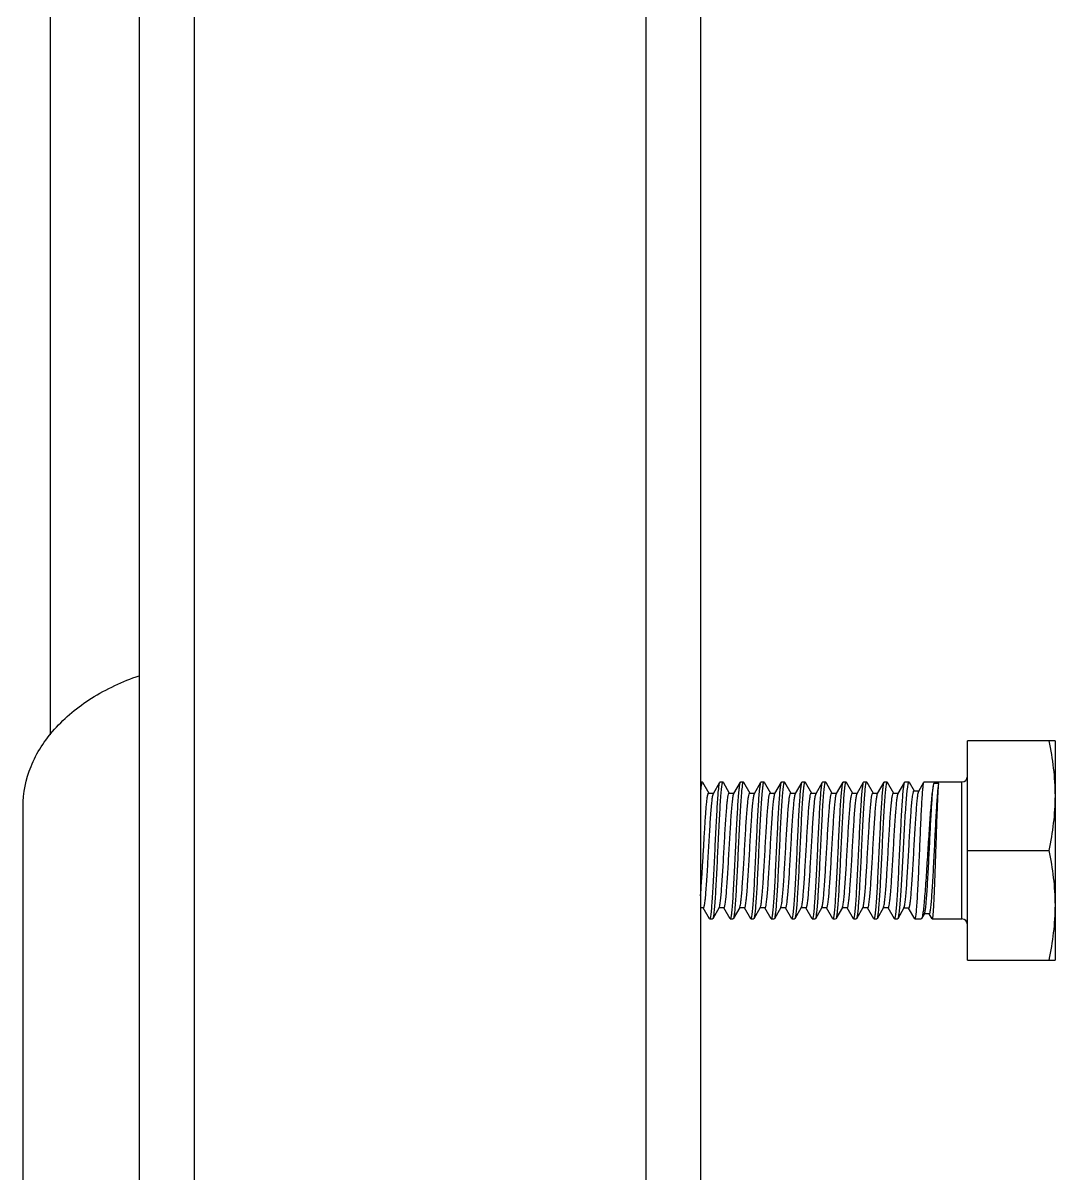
# Model space of a CAD drawing. Header units: inches. Extents: x -1293886 to -986005, y -15154 to 203628.
# Drawn here: x -1241587.2 to -1241330.3, y 86634.6 to 86921 of the extents above; entities that cross this region are included whole.
import ezdxf

# ---------------------------------------------------------------- set-up
doc = ezdxf.new("R2010")
doc.units = ezdxf.units.IN
doc.header["$LTSCALE"] = 100
doc.header["$MEASUREMENT"] = 0
doc.layers.add('W_DIM', color=4, linetype='Continuous')

# ---------------------------------------------------------------- blocks, each defined once
blk = doc.blocks.new('1111')
at = {"layer": 'W_DIM', "color": 7}
for p, q in [((-2281066.07, 1711244.55), (-2281066.07, 1712187.7)), ((-2281043.92, 1712124), (-2281043.92, 1710992.58)), ((-2281030.28, 1712124), (-2281030.28, 1710992.58)), ((-2280917.82, 1712124), (-2280917.82, 1710992.58)), ((-2280904.19, 1712124), (-2280904.19, 1710992.58)), ((-2280815.92, 1711243.06), (-2280837.73, 1711243.06)), ((-2280837.73, 1711188.53), (-2280837.73, 1711243.06)), ((-2280815.92, 1711243.06), (-2280815.92, 1711188.53)), ((-2280904.19, 1711232.83), (-2280903.76, 1711232.83)), ((-2280903.7, 1711232.77), (-2280903.76, 1711232.83)), ((-2280903.7, 1711232.77), (-2280902.13, 1711230.07)), ((-2280902.17, 1711230.07), (-2280900.93, 1711230.07)), ((-2280900.97, 1711230), (-2280899.36, 1711232.77)), ((-2280899.36, 1711232.77), (-2280899.29, 1711232.83)), ((-2280899.29, 1711232.83), (-2280898.65, 1711232.83)), ((-2280898.58, 1711232.77), (-2280898.65, 1711232.83)), ((-2280898.58, 1711232.77), (-2280897.02, 1711230.07)), ((-2280897.06, 1711230.07), (-2280895.82, 1711230.07)), ((-2280895.86, 1711230), (-2280894.25, 1711232.77)), ((-2280894.25, 1711232.77), (-2280894.18, 1711232.83)), ((-2280894.18, 1711232.83), (-2280893.54, 1711232.83)), ((-2280893.47, 1711232.77), (-2280893.54, 1711232.83)), ((-2280893.47, 1711232.77), (-2280891.91, 1711230.07)), ((-2280891.95, 1711230.07), (-2280890.71, 1711230.07)), ((-2280890.75, 1711230), (-2280889.13, 1711232.77)), ((-2280889.13, 1711232.77), (-2280889.07, 1711232.83)), ((-2280889.07, 1711232.83), (-2280888.43, 1711232.83)), ((-2280888.36, 1711232.77), (-2280888.43, 1711232.83)), ((-2280888.36, 1711232.77), (-2280886.79, 1711230.07)), ((-2280886.83, 1711230.07), (-2280885.6, 1711230.07)), ((-2280885.64, 1711230), (-2280884.02, 1711232.77)), ((-2280884.02, 1711232.77), (-2280883.96, 1711232.83)), ((-2280883.96, 1711232.83), (-2280883.32, 1711232.83)), ((-2280883.25, 1711232.77), (-2280883.32, 1711232.83)), ((-2280883.25, 1711232.77), (-2280881.68, 1711230.07)), ((-2280881.72, 1711230.07), (-2280880.48, 1711230.07)), ((-2280880.52, 1711230), (-2280878.91, 1711232.77)), ((-2280878.91, 1711232.77), (-2280878.84, 1711232.83)), ((-2280878.84, 1711232.83), (-2280878.2, 1711232.83)), ((-2280878.14, 1711232.77), (-2280876.57, 1711230.07)), ((-2280876.61, 1711230.07), (-2280875.37, 1711230.07)), ((-2280875.41, 1711230), (-2280873.8, 1711232.77)), ((-2280873.8, 1711232.77), (-2280873.73, 1711232.83)), ((-2280873.73, 1711232.83), (-2280873.09, 1711232.83)), ((-2280873.02, 1711232.77), (-2280873.09, 1711232.83)), ((-2280873.02, 1711232.77), (-2280871.46, 1711230.07)), ((-2280871.5, 1711230.07), (-2280870.26, 1711230.07)), ((-2280870.3, 1711230), (-2280868.69, 1711232.77)), ((-2280868.69, 1711232.77), (-2280868.62, 1711232.83)), ((-2280868.62, 1711232.83), (-2280867.98, 1711232.83)), ((-2280867.91, 1711232.77), (-2280867.98, 1711232.83)), ((-2280867.91, 1711232.77), (-2280866.35, 1711230.07)), ((-2280866.39, 1711230.07), (-2280865.15, 1711230.07)), ((-2280865.19, 1711230), (-2280863.58, 1711232.77)), ((-2280863.58, 1711232.77), (-2280863.51, 1711232.83)), ((-2280863.51, 1711232.83), (-2280862.87, 1711232.83)), ((-2280862.8, 1711232.77), (-2280862.87, 1711232.83)), ((-2280862.8, 1711232.77), (-2280861.23, 1711230.07)), ((-2280861.27, 1711230.07), (-2280860.04, 1711230.07)), ((-2280860.08, 1711230), (-2280858.46, 1711232.77)), ((-2280858.46, 1711232.77), (-2280858.4, 1711232.83)), ((-2280858.4, 1711232.83), (-2280857.76, 1711232.83)), ((-2280857.69, 1711232.77), (-2280856.12, 1711230.07)), ((-2280856.16, 1711230.07), (-2280854.92, 1711230.07)), ((-2280854.96, 1711230), (-2280853.35, 1711232.77)), ((-2280853.35, 1711232.77), (-2280853.28, 1711232.83)), ((-2280853.28, 1711232.83), (-2280852.32, 1711232.83)), ((-2280852.23, 1711232.76), (-2280852.32, 1711232.83)), ((-2280852.23, 1711232.76), (-2280851, 1711230.64)), ((-2280851.04, 1711230.64), (-2280849.8, 1711230.64)), ((-2280849.84, 1711230.58), (-2280848.55, 1711232.79)), ((-2280848.55, 1711232.79), (-2280848.5, 1711232.83)), ((-2280848.5, 1711232.83), (-2280839.1, 1711232.83)), ((-2280844.84, 1711232.44), (-2280846.11, 1711232.44)), ((-2280839.1, 1711198.75), (-2280839.1, 1711232.83)), ((-2281072.88, 1710856.26), (-2281072.88, 1711226.71)), ((-2280837.73, 1711215.79), (-2280817.46, 1711215.79)), ((-2280903.45, 1711201.51), (-2280904.19, 1711201.51)), ((-2280901.91, 1711198.81), (-2280903.49, 1711201.51)), ((-2280899.53, 1711201.58), (-2280901.14, 1711198.81)), ((-2280898.34, 1711201.51), (-2280899.57, 1711201.51)), ((-2280899.53, 1711201.58), (-2280899.49, 1711201.67)), ((-2280896.8, 1711198.81), (-2280898.38, 1711201.51)), ((-2280894.42, 1711201.58), (-2280896.03, 1711198.81)), ((-2280893.22, 1711201.51), (-2280894.46, 1711201.51)), ((-2280894.42, 1711201.58), (-2280894.38, 1711201.67)), ((-2280891.69, 1711198.81), (-2280893.26, 1711201.51)), ((-2280889.31, 1711201.58), (-2280890.92, 1711198.81)), ((-2280888.11, 1711201.51), (-2280889.35, 1711201.51)), ((-2280889.31, 1711201.58), (-2280889.27, 1711201.67)), ((-2280886.58, 1711198.81), (-2280888.15, 1711201.51)), ((-2280884.2, 1711201.58), (-2280885.8, 1711198.81)), ((-2280883, 1711201.51), (-2280884.24, 1711201.51)), ((-2280884.2, 1711201.58), (-2280884.16, 1711201.66)), ((-2280881.47, 1711198.81), (-2280883.04, 1711201.51)), ((-2280879.09, 1711201.58), (-2280880.69, 1711198.81)), ((-2280877.89, 1711201.51), (-2280879.13, 1711201.51)), ((-2280879.09, 1711201.58), (-2280879.05, 1711201.66)), ((-2280876.35, 1711198.81), (-2280877.93, 1711201.51)), ((-2280873.97, 1711201.58), (-2280875.58, 1711198.81)), ((-2280872.78, 1711201.51), (-2280874.01, 1711201.51)), ((-2280871.24, 1711198.81), (-2280872.82, 1711201.51)), ((-2280868.86, 1711201.58), (-2280870.47, 1711198.81)), ((-2280867.66, 1711201.51), (-2280868.9, 1711201.51)), ((-2280868.86, 1711201.58), (-2280868.83, 1711201.65)), ((-2280866.13, 1711198.81), (-2280867.7, 1711201.51)), ((-2280863.75, 1711201.58), (-2280865.36, 1711198.81)), ((-2280862.55, 1711201.51), (-2280863.79, 1711201.51)), ((-2280863.75, 1711201.58), (-2280863.72, 1711201.65)), ((-2280861.02, 1711198.81), (-2280862.59, 1711201.51)), ((-2280858.64, 1711201.58), (-2280860.24, 1711198.81)), ((-2280857.44, 1711201.51), (-2280858.68, 1711201.51)), ((-2280858.64, 1711201.58), (-2280858.61, 1711201.65)), ((-2280855.91, 1711198.81), (-2280857.48, 1711201.51)), ((-2280853.52, 1711201.49), (-2280855.07, 1711198.82)), ((-2280852.32, 1711201.42), (-2280853.56, 1711201.42)), ((-2280850.84, 1711198.8), (-2280852.36, 1711201.42)), ((-2280901.91, 1711198.81), (-2280901.85, 1711198.75)), ((-2280901.85, 1711198.75), (-2280901.21, 1711198.75)), ((-2280901.14, 1711198.81), (-2280901.21, 1711198.75)), ((-2280896.8, 1711198.81), (-2280896.74, 1711198.75)), ((-2280896.74, 1711198.75), (-2280896.1, 1711198.75)), ((-2280896.03, 1711198.81), (-2280896.1, 1711198.75)), ((-2280891.69, 1711198.81), (-2280891.62, 1711198.75)), ((-2280891.62, 1711198.75), (-2280890.98, 1711198.75)), ((-2280890.92, 1711198.81), (-2280890.98, 1711198.75)), ((-2280886.58, 1711198.81), (-2280886.51, 1711198.75)), ((-2280886.51, 1711198.75), (-2280885.87, 1711198.75)), ((-2280885.8, 1711198.81), (-2280885.87, 1711198.75)), ((-2280881.47, 1711198.81), (-2280881.4, 1711198.75)), ((-2280881.4, 1711198.75), (-2280880.76, 1711198.75)), ((-2280880.69, 1711198.81), (-2280880.76, 1711198.75)), ((-2280876.35, 1711198.81), (-2280876.29, 1711198.75)), ((-2280876.29, 1711198.75), (-2280875.65, 1711198.75)), ((-2280875.58, 1711198.81), (-2280875.65, 1711198.75)), ((-2280871.24, 1711198.81), (-2280871.18, 1711198.75)), ((-2280871.18, 1711198.75), (-2280870.54, 1711198.75)), ((-2280866.06, 1711198.75), (-2280865.42, 1711198.75)), ((-2280865.36, 1711198.81), (-2280865.42, 1711198.75)), ((-2280861.02, 1711198.81), (-2280860.95, 1711198.75)), ((-2280860.95, 1711198.75), (-2280860.31, 1711198.75)), ((-2280860.24, 1711198.81), (-2280860.31, 1711198.75)), ((-2280855.91, 1711198.81), (-2280855.84, 1711198.75)), ((-2280855.84, 1711198.75), (-2280855.14, 1711198.75)), ((-2280855.07, 1711198.82), (-2280855.14, 1711198.75)), ((-2280850.84, 1711198.8), (-2280850.78, 1711198.75)), ((-2280850.78, 1711198.75), (-2280849.24, 1711198.75)), ((-2280849.13, 1711198.84), (-2280849.24, 1711198.75)), ((-2280848.4, 1711200.1), (-2280849.13, 1711198.84)), ((-2280847.2, 1711200.04), (-2280848.44, 1711200.04)), ((-2280846.5, 1711198.78), (-2280847.22, 1711200.03)), ((-2280846.5, 1711198.78), (-2280846.47, 1711198.75)), ((-2280846.47, 1711198.75), (-2280839.1, 1711198.75)), ((-2280837.73, 1711188.53), (-2280815.92, 1711188.53))]:
    blk.add_line(p, q, dxfattribs=at)
for centre, start, end in [((-2280839.1, 1711234.2), 270, 0), ((-2280839.1, 1711197.39), 0, 90)]:
    blk.add_arc(centre, 1.36, start, end, dxfattribs=at)
for points, knots in [([(-2281072.88, 1711226.71), (-2281072.88, 1711230.11), (-2281071.41, 1711237.21), (-2281065.23, 1711246.62), (-2281055.79, 1711254.31), (-2281048.1, 1711257.86), (-2281043.95, 1711259.27)], [0, 0, 0, 0, 0.220446, 0.45627, 0.716078, 1, 1, 1, 1]), ([(-2280903.76, 1711232.83), (-2280903.82, 1711232.83), (-2280903.91, 1711232.57), (-2280904, 1711232.18), (-2280904.1, 1711231.44), (-2280904.16, 1711230.88), (-2280904.19, 1711230.55)], [0, 0, 0, 0, 0.077049, 0.268055, 0.577055, 1, 1, 1, 1]), ([(-2280904.19, 1711204.5), (-2280904.09, 1711205.57), (-2280903.91, 1711207.97), (-2280903.67, 1711211.82), (-2280903.43, 1711216.06), (-2280903.19, 1711220.26), (-2280902.98, 1711223.57), (-2280902.81, 1711225.9), (-2280902.69, 1711227.32), (-2280902.57, 1711228.44), (-2280902.45, 1711229.31), (-2280902.34, 1711229.76), (-2280902.24, 1711230.07), (-2280902.17, 1711230.07)], [0, 0, 0, 0, 0.125273, 0.280526, 0.451, 0.620464, 0.772784, 0.837888, 0.893492, 0.938284, 0.971239, 0.991709, 1, 1, 1, 1]), ([(-2280900.57, 1711215.79), (-2280900.47, 1711217.86), (-2280900.33, 1711220.87), (-2280900.12, 1711224.71), (-2280899.98, 1711227.21), (-2280899.83, 1711229.3), (-2280899.7, 1711230.94), (-2280899.54, 1711232.03), (-2280899.45, 1711232.61), (-2280899.36, 1711232.77)], [0, 0, 0, 0, 0.364023, 0.530311, 0.678342, 0.803036, 0.90014, 0.966414, 1, 1, 1, 1]), ([(-2280898.65, 1711232.83), (-2280898.69, 1711232.83), (-2280898.76, 1711232.69), (-2280898.82, 1711232.46), (-2280898.9, 1711232.04), (-2280899.02, 1711231.2), (-2280899.15, 1711229.78), (-2280899.31, 1711227.69), (-2280899.46, 1711225.14), (-2280899.62, 1711222.23), (-2280899.77, 1711219.07), (-2280899.88, 1711216.9), (-2280899.93, 1711215.79)], [0, 0, 0, 0, 0.006679, 0.021742, 0.04591, 0.079126, 0.171519, 0.295578, 0.446611, 0.618856, 0.8057, 1, 1, 1, 1]), ([(-2280899.49, 1711201.67), (-2280899.41, 1711201.88), (-2280899.31, 1711202.47), (-2280899.16, 1711203.57), (-2280899.02, 1711205.1), (-2280898.81, 1711207.82), (-2280898.56, 1711211.78), (-2280898.33, 1711215.98), (-2280898.13, 1711219.45), (-2280897.98, 1711221.92), (-2280897.83, 1711224.18), (-2280897.68, 1711226.14), (-2280897.53, 1711227.75), (-2280897.4, 1711228.93), (-2280897.26, 1711229.66), (-2280897.16, 1711229.98), (-2280897.09, 1711230.07), (-2280897.06, 1711230.07)], [0, 0, 0, 0, 0.023139, 0.062463, 0.116774, 0.184236, 0.348936, 0.533941, 0.62611, 0.713772, 0.793885, 0.863675, 0.920735, 0.963127, 0.989505, 0.996557, 1, 1, 1, 1]), ([(-2280895.46, 1711215.79), (-2280895.36, 1711217.86), (-2280895.22, 1711220.87), (-2280895.01, 1711224.71), (-2280894.87, 1711227.21), (-2280894.72, 1711229.3), (-2280894.58, 1711230.94), (-2280894.43, 1711232.03), (-2280894.34, 1711232.61), (-2280894.25, 1711232.77)], [0, 0, 0, 0, 0.364021, 0.530313, 0.678345, 0.803036, 0.900138, 0.966413, 1, 1, 1, 1]), ([(-2280893.54, 1711232.83), (-2280893.58, 1711232.83), (-2280893.65, 1711232.69), (-2280893.71, 1711232.46), (-2280893.79, 1711232.05), (-2280893.9, 1711231.2), (-2280894.04, 1711229.78), (-2280894.19, 1711227.69), (-2280894.35, 1711225.14), (-2280894.5, 1711222.23), (-2280894.66, 1711219.07), (-2280894.76, 1711216.9), (-2280894.82, 1711215.79)], [0, 0, 0, 0, 0.006669, 0.021718, 0.045876, 0.079084, 0.171468, 0.295521, 0.446556, 0.618814, 0.805682, 1, 1, 1, 1]), ([(-2280894.38, 1711201.67), (-2280894.3, 1711201.87), (-2280894.2, 1711202.46), (-2280894.05, 1711203.56), (-2280893.91, 1711205.09), (-2280893.7, 1711207.8), (-2280893.45, 1711211.77), (-2280893.21, 1711215.97), (-2280893.01, 1711219.44), (-2280892.87, 1711221.91), (-2280892.72, 1711224.17), (-2280892.57, 1711226.14), (-2280892.42, 1711227.75), (-2280892.29, 1711228.93), (-2280892.15, 1711229.66), (-2280892.05, 1711229.98), (-2280891.98, 1711230.07), (-2280891.95, 1711230.07)], [0, 0, 0, 0, 0.023, 0.06221, 0.116433, 0.183837, 0.348506, 0.533571, 0.625793, 0.713517, 0.793694, 0.863545, 0.920659, 0.963092, 0.989496, 0.996554, 1, 1, 1, 1]), ([(-2280890.35, 1711215.79), (-2280890.25, 1711217.86), (-2280890.1, 1711220.87), (-2280889.9, 1711224.71), (-2280889.75, 1711227.21), (-2280889.6, 1711229.3), (-2280889.47, 1711230.94), (-2280889.31, 1711232.03), (-2280889.23, 1711232.61), (-2280889.13, 1711232.77)], [0, 0, 0, 0, 0.364026, 0.530319, 0.678348, 0.803035, 0.900137, 0.966414, 1, 1, 1, 1]), ([(-2280888.43, 1711232.83), (-2280888.47, 1711232.83), (-2280888.54, 1711232.69), (-2280888.6, 1711232.46), (-2280888.68, 1711232.04), (-2280888.79, 1711231.2), (-2280888.93, 1711229.78), (-2280889.08, 1711227.69), (-2280889.24, 1711225.14), (-2280889.39, 1711222.23), (-2280889.55, 1711219.07), (-2280889.65, 1711216.9), (-2280889.71, 1711215.79)], [0, 0, 0, 0, 0.00669, 0.021765, 0.045943, 0.079167, 0.171572, 0.295635, 0.446661, 0.618889, 0.805716, 1, 1, 1, 1]), ([(-2280889.27, 1711201.67), (-2280889.19, 1711201.87), (-2280889.09, 1711202.46), (-2280888.94, 1711203.55), (-2280888.8, 1711205.07), (-2280888.59, 1711207.79), (-2280888.34, 1711211.75), (-2280888.1, 1711215.96), (-2280887.9, 1711219.43), (-2280887.75, 1711221.9), (-2280887.61, 1711224.16), (-2280887.46, 1711226.13), (-2280887.31, 1711227.74), (-2280887.17, 1711228.93), (-2280887.04, 1711229.66), (-2280886.94, 1711229.98), (-2280886.87, 1711230.07), (-2280886.83, 1711230.07)], [0, 0, 0, 0, 0.022862, 0.061956, 0.116091, 0.183437, 0.348074, 0.5332, 0.625476, 0.713261, 0.793503, 0.863416, 0.920583, 0.963057, 0.989487, 0.996552, 1, 1, 1, 1]), ([(-2280885.23, 1711215.79), (-2280885.14, 1711217.86), (-2280884.99, 1711220.87), (-2280884.79, 1711224.71), (-2280884.64, 1711227.21), (-2280884.49, 1711229.3), (-2280884.36, 1711230.94), (-2280884.2, 1711232.03), (-2280884.12, 1711232.61), (-2280884.02, 1711232.77)], [0, 0, 0, 0, 0.364024, 0.530311, 0.678342, 0.803035, 0.900139, 0.966414, 1, 1, 1, 1]), ([(-2280883.32, 1711232.83), (-2280883.35, 1711232.83), (-2280883.43, 1711232.69), (-2280883.49, 1711232.46), (-2280883.57, 1711232.05), (-2280883.68, 1711231.2), (-2280883.82, 1711229.78), (-2280883.97, 1711227.69), (-2280884.12, 1711225.14), (-2280884.28, 1711222.23), (-2280884.44, 1711219.07), (-2280884.54, 1711216.9), (-2280884.59, 1711215.79)], [0, 0, 0, 0, 0.006677, 0.021735, 0.045901, 0.079116, 0.171512, 0.295573, 0.4466, 0.618843, 0.805694, 1, 1, 1, 1]), ([(-2280884.16, 1711201.66), (-2280884.08, 1711201.86), (-2280883.98, 1711202.45), (-2280883.83, 1711203.54), (-2280883.69, 1711205.06), (-2280883.48, 1711207.77), (-2280883.23, 1711211.74), (-2280882.99, 1711215.94), (-2280882.79, 1711219.42), (-2280882.64, 1711221.89), (-2280882.49, 1711224.16), (-2280882.35, 1711226.13), (-2280882.2, 1711227.74), (-2280882.06, 1711228.92), (-2280881.93, 1711229.66), (-2280881.83, 1711229.98), (-2280881.75, 1711230.07), (-2280881.72, 1711230.07)], [0, 0, 0, 0, 0.022723, 0.061701, 0.115749, 0.183037, 0.347642, 0.532829, 0.625158, 0.713005, 0.793312, 0.863286, 0.920506, 0.963022, 0.989478, 0.99655, 1, 1, 1, 1]), ([(-2280880.12, 1711215.79), (-2280880.02, 1711217.86), (-2280879.88, 1711220.87), (-2280879.68, 1711224.71), (-2280879.53, 1711227.21), (-2280879.38, 1711229.3), (-2280879.25, 1711230.94), (-2280879.09, 1711232.03), (-2280879.01, 1711232.61), (-2280878.91, 1711232.77)], [0, 0, 0, 0, 0.364026, 0.530313, 0.678337, 0.803029, 0.900137, 0.966414, 1, 1, 1, 1]), ([(-2280878.2, 1711232.83), (-2280878.24, 1711232.83), (-2280878.32, 1711232.69), (-2280878.38, 1711232.46), (-2280878.46, 1711232.04), (-2280878.57, 1711231.2), (-2280878.71, 1711229.78), (-2280878.86, 1711227.69), (-2280879.01, 1711225.14), (-2280879.17, 1711222.23), (-2280879.33, 1711219.07), (-2280879.43, 1711216.9), (-2280879.48, 1711215.79)], [0, 0, 0, 0, 0.006697, 0.021777, 0.045962, 0.079191, 0.171605, 0.29567, 0.44669, 0.618909, 0.805726, 1, 1, 1, 1]), ([(-2280879.05, 1711201.66), (-2280878.97, 1711201.86), (-2280878.87, 1711202.44), (-2280878.72, 1711203.53), (-2280878.58, 1711205.05), (-2280878.36, 1711207.76), (-2280878.12, 1711211.73), (-2280877.88, 1711215.93), (-2280877.68, 1711219.41), (-2280877.53, 1711221.89), (-2280877.38, 1711224.15), (-2280877.24, 1711226.12), (-2280877.09, 1711227.74), (-2280876.95, 1711228.92), (-2280876.82, 1711229.66), (-2280876.72, 1711229.98), (-2280876.64, 1711230.07), (-2280876.61, 1711230.07)], [0, 0, 0, 0, 0.022584, 0.061447, 0.115407, 0.182636, 0.34721, 0.532457, 0.62484, 0.712749, 0.79312, 0.863155, 0.920429, 0.962986, 0.989469, 0.996548, 1, 1, 1, 1]), ([(-2280878.14, 1711232.77), (-2280878.15, 1711232.79), (-2280878.16, 1711232.82), (-2280878.19, 1711232.83), (-2280878.2, 1711232.83)], [0, 0, 0, 0, 0.600612, 1, 1, 1, 1]), ([(-2280875.01, 1711215.79), (-2280874.91, 1711217.86), (-2280874.77, 1711220.87), (-2280874.56, 1711224.71), (-2280874.42, 1711227.21), (-2280874.27, 1711229.3), (-2280874.14, 1711230.94), (-2280873.98, 1711232.03), (-2280873.89, 1711232.61), (-2280873.8, 1711232.77)], [0, 0, 0, 0, 0.364026, 0.530312, 0.67834, 0.803034, 0.90014, 0.966415, 1, 1, 1, 1]), ([(-2280873.09, 1711232.83), (-2280873.13, 1711232.83), (-2280873.21, 1711232.69), (-2280873.26, 1711232.46), (-2280873.35, 1711232.04), (-2280873.46, 1711231.2), (-2280873.59, 1711229.78), (-2280873.75, 1711227.69), (-2280873.9, 1711225.14), (-2280874.06, 1711222.23), (-2280874.21, 1711219.07), (-2280874.32, 1711216.9), (-2280874.37, 1711215.79)], [0, 0, 0, 0, 0.006686, 0.021757, 0.045931, 0.079152, 0.171553, 0.295615, 0.446644, 0.618879, 0.805711, 1, 1, 1, 1]), ([(-2280873.94, 1711201.66), (-2280873.86, 1711201.85), (-2280873.76, 1711202.43), (-2280873.61, 1711203.52), (-2280873.47, 1711205.03), (-2280873.25, 1711207.75), (-2280873.01, 1711211.71), (-2280872.77, 1711215.92), (-2280872.57, 1711219.4), (-2280872.42, 1711221.88), (-2280872.27, 1711224.15), (-2280872.12, 1711226.12), (-2280871.98, 1711227.74), (-2280871.84, 1711228.92), (-2280871.7, 1711229.66), (-2280871.6, 1711229.98), (-2280871.53, 1711230.07), (-2280871.5, 1711230.07)], [0, 0, 0, 0, 0.022445, 0.061192, 0.115065, 0.182235, 0.346776, 0.532084, 0.624521, 0.712492, 0.792928, 0.863025, 0.920353, 0.962951, 0.98946, 0.996545, 1, 1, 1, 1]), ([(-2280869.9, 1711215.79), (-2280869.8, 1711217.86), (-2280869.66, 1711220.87), (-2280869.45, 1711224.71), (-2280869.31, 1711227.21), (-2280869.16, 1711229.3), (-2280869.02, 1711230.94), (-2280868.87, 1711232.03), (-2280868.78, 1711232.61), (-2280868.69, 1711232.77)], [0, 0, 0, 0, 0.364021, 0.530311, 0.678343, 0.803036, 0.90014, 0.966414, 1, 1, 1, 1]), ([(-2280867.98, 1711232.83), (-2280868.02, 1711232.83), (-2280868.09, 1711232.69), (-2280868.15, 1711232.46), (-2280868.23, 1711232.05), (-2280868.35, 1711231.2), (-2280868.48, 1711229.78), (-2280868.63, 1711227.69), (-2280868.79, 1711225.14), (-2280868.94, 1711222.23), (-2280869.1, 1711219.07), (-2280869.2, 1711216.9), (-2280869.26, 1711215.79)], [0, 0, 0, 0, 0.006676, 0.021736, 0.045901, 0.079115, 0.171505, 0.295563, 0.446596, 0.618846, 0.805696, 1, 1, 1, 1]), ([(-2280868.83, 1711201.65), (-2280868.75, 1711201.85), (-2280868.64, 1711202.43), (-2280868.5, 1711203.51), (-2280868.36, 1711205.02), (-2280868.14, 1711207.73), (-2280867.9, 1711211.7), (-2280867.66, 1711215.91), (-2280867.46, 1711219.39), (-2280867.31, 1711221.87), (-2280867.16, 1711224.14), (-2280867.01, 1711226.11), (-2280866.86, 1711227.73), (-2280866.73, 1711228.92), (-2280866.59, 1711229.65), (-2280866.49, 1711229.98), (-2280866.42, 1711230.07), (-2280866.39, 1711230.07)], [0, 0, 0, 0, 0.022306, 0.060937, 0.114721, 0.181834, 0.346342, 0.531711, 0.624202, 0.712235, 0.792736, 0.862894, 0.920276, 0.962916, 0.98945, 0.996543, 1, 1, 1, 1]), ([(-2280864.79, 1711215.79), (-2280864.69, 1711217.86), (-2280864.54, 1711220.87), (-2280864.34, 1711224.71), (-2280864.19, 1711227.21), (-2280864.04, 1711229.3), (-2280863.91, 1711230.94), (-2280863.75, 1711232.03), (-2280863.67, 1711232.61), (-2280863.58, 1711232.77)], [0, 0, 0, 0, 0.364021, 0.530314, 0.678346, 0.803036, 0.900137, 0.966413, 1, 1, 1, 1]), ([(-2280862.87, 1711232.83), (-2280862.91, 1711232.83), (-2280862.98, 1711232.69), (-2280863.04, 1711232.46), (-2280863.12, 1711232.05), (-2280863.23, 1711231.2), (-2280863.37, 1711229.78), (-2280863.52, 1711227.69), (-2280863.68, 1711225.14), (-2280863.83, 1711222.23), (-2280863.99, 1711219.07), (-2280864.09, 1711216.9), (-2280864.15, 1711215.79)], [0, 0, 0, 0, 0.006669, 0.021718, 0.045876, 0.079084, 0.171468, 0.295522, 0.446557, 0.618815, 0.805682, 1, 1, 1, 1]), ([(-2280863.72, 1711201.65), (-2280863.64, 1711201.84), (-2280863.53, 1711202.42), (-2280863.39, 1711203.5), (-2280863.24, 1711205.01), (-2280863.03, 1711207.72), (-2280862.79, 1711211.68), (-2280862.55, 1711215.89), (-2280862.35, 1711219.38), (-2280862.2, 1711221.86), (-2280862.05, 1711224.13), (-2280861.9, 1711226.11), (-2280861.75, 1711227.73), (-2280861.61, 1711228.92), (-2280861.48, 1711229.65), (-2280861.38, 1711229.98), (-2280861.31, 1711230.07), (-2280861.27, 1711230.07)], [0, 0, 0, 0, 0.022167, 0.060682, 0.114378, 0.181432, 0.345908, 0.531337, 0.623882, 0.711978, 0.792543, 0.862763, 0.920199, 0.962881, 0.989441, 0.996541, 1, 1, 1, 1]), ([(-2280859.67, 1711215.79), (-2280859.58, 1711217.86), (-2280859.43, 1711220.87), (-2280859.23, 1711224.71), (-2280859.08, 1711227.21), (-2280858.93, 1711229.3), (-2280858.8, 1711230.94), (-2280858.64, 1711232.03), (-2280858.56, 1711232.61), (-2280858.46, 1711232.77)], [0, 0, 0, 0, 0.364026, 0.530319, 0.678348, 0.803035, 0.900137, 0.966414, 1, 1, 1, 1]), ([(-2280857.76, 1711232.83), (-2280857.79, 1711232.83), (-2280857.87, 1711232.69), (-2280857.93, 1711232.46), (-2280858.01, 1711232.04), (-2280858.12, 1711231.2), (-2280858.26, 1711229.78), (-2280858.41, 1711227.69), (-2280858.57, 1711225.14), (-2280858.72, 1711222.23), (-2280858.88, 1711219.07), (-2280858.98, 1711216.9), (-2280859.03, 1711215.79)], [0, 0, 0, 0, 0.006688, 0.021753, 0.045929, 0.079148, 0.171548, 0.29561, 0.446639, 0.618873, 0.805706, 1, 1, 1, 1]), ([(-2280858.61, 1711201.65), (-2280858.53, 1711201.84), (-2280858.42, 1711202.41), (-2280858.28, 1711203.49), (-2280858.13, 1711205), (-2280857.92, 1711207.7), (-2280857.67, 1711211.67), (-2280857.44, 1711215.88), (-2280857.24, 1711219.37), (-2280857.09, 1711221.85), (-2280856.94, 1711224.13), (-2280856.79, 1711226.11), (-2280856.64, 1711227.73), (-2280856.5, 1711228.92), (-2280856.37, 1711229.65), (-2280856.27, 1711229.97), (-2280856.2, 1711230.07), (-2280856.16, 1711230.07)], [0, 0, 0, 0, 0.022028, 0.060426, 0.114034, 0.181029, 0.345472, 0.530963, 0.623561, 0.71172, 0.79235, 0.862632, 0.920122, 0.962845, 0.989432, 0.996538, 1, 1, 1, 1]), ([(-2280857.69, 1711232.77), (-2280857.7, 1711232.79), (-2280857.71, 1711232.82), (-2280857.74, 1711232.83), (-2280857.76, 1711232.83)], [0, 0, 0, 0, 0.600476, 1, 1, 1, 1]), ([(-2280854.56, 1711215.79), (-2280854.46, 1711217.86), (-2280854.32, 1711220.87), (-2280854.12, 1711224.71), (-2280853.97, 1711227.21), (-2280853.82, 1711229.3), (-2280853.69, 1711230.94), (-2280853.53, 1711232.03), (-2280853.45, 1711232.61), (-2280853.35, 1711232.77)], [0, 0, 0, 0, 0.364024, 0.530312, 0.678343, 0.803036, 0.90014, 0.966414, 1, 1, 1, 1]), ([(-2280852.32, 1711232.83), (-2280852.36, 1711232.83), (-2280852.45, 1711232.7), (-2280852.51, 1711232.46), (-2280852.61, 1711232.05), (-2280852.74, 1711231.2), (-2280852.89, 1711229.78), (-2280853.06, 1711227.69), (-2280853.24, 1711225.14), (-2280853.41, 1711222.23), (-2280853.59, 1711219.07), (-2280853.7, 1711216.9), (-2280853.76, 1711215.79)], [0, 0, 0, 0, 0.007187, 0.022465, 0.046744, 0.080015, 0.172417, 0.296393, 0.447275, 0.619318, 0.805937, 1, 1, 1, 1]), ([(-2280853.52, 1711201.49), (-2280853.43, 1711201.65), (-2280853.33, 1711202.19), (-2280853.18, 1711203.22), (-2280853.03, 1711204.73), (-2280852.88, 1711206.64), (-2280852.73, 1711208.89), (-2280852.52, 1711212.33), (-2280852.32, 1711215.92), (-2280852.12, 1711219.53), (-2280851.97, 1711222.12), (-2280851.82, 1711224.48), (-2280851.67, 1711226.53), (-2280851.52, 1711228.21), (-2280851.38, 1711229.45), (-2280851.24, 1711230.21), (-2280851.15, 1711230.54), (-2280851.07, 1711230.64), (-2280851.04, 1711230.64)], [0, 0, 0, 0, 0.019036, 0.055162, 0.107284, 0.173532, 0.25149, 0.338305, 0.525651, 0.619397, 0.708683, 0.790327, 0.861445, 0.919555, 0.962678, 0.989457, 0.996584, 1, 1, 1, 1]), ([(-2280852.32, 1711201.42), (-2280852.29, 1711201.42), (-2280852.21, 1711201.52), (-2280852.11, 1711201.86), (-2280851.97, 1711202.65), (-2280851.83, 1711203.91), (-2280851.68, 1711205.63), (-2280851.53, 1711207.72), (-2280851.38, 1711210.11), (-2280851.22, 1711212.71), (-2280851.02, 1711216.33), (-2280850.82, 1711219.91), (-2280850.61, 1711223.32), (-2280850.46, 1711225.54), (-2280850.31, 1711227.41), (-2280850.18, 1711228.89), (-2280850.02, 1711229.89), (-2280849.93, 1711230.42), (-2280849.84, 1711230.58)], [0, 0, 0, 0, 0.003526, 0.010871, 0.03842, 0.082642, 0.142013, 0.214376, 0.297085, 0.387117, 0.481196, 0.667858, 0.753739, 0.830507, 0.895467, 0.946372, 0.98153, 1, 1, 1, 1]), ([(-2280849.61, 1711215.79), (-2280849.52, 1711217.87), (-2280849.4, 1711220.91), (-2280849.22, 1711224.78), (-2280849.09, 1711227.28), (-2280848.95, 1711229.37), (-2280848.84, 1711231), (-2280848.7, 1711232.07), (-2280848.64, 1711232.64), (-2280848.55, 1711232.79)], [0, 0, 0, 0, 0.366748, 0.534004, 0.682559, 0.80722, 0.903651, 0.968552, 1, 1, 1, 1]), ([(-2280848.4, 1711200.1), (-2280848.31, 1711200.26), (-2280848.23, 1711200.79), (-2280848.08, 1711201.78), (-2280847.95, 1711203.26), (-2280847.8, 1711205.13), (-2280847.66, 1711207.36), (-2280847.46, 1711210.82), (-2280847.23, 1711215.43), (-2280846.96, 1711220.89), (-2280846.71, 1711225.81), (-2280846.44, 1711229.59), (-2280846.26, 1711231.68), (-2280846.11, 1711232.44)], [0, 0, 0, 0, 0.016498, 0.048153, 0.094091, 0.152829, 0.222461, 0.300749, 0.473185, 0.64885, 0.806645, 0.928205, 1, 1, 1, 1]), ([(-2280846.11, 1711232.44), (-2280846.2, 1711232.16), (-2280846.34, 1711231.45), (-2280846.61, 1711229.46), (-2280846.91, 1711226.08), (-2280847.26, 1711221.25), (-2280847.48, 1711217.68), (-2280847.6, 1711215.79)], [0, 0, 0, 0, 0.052104, 0.130854, 0.359409, 0.660459, 1, 1, 1, 1]), ([(-2280847.2, 1711200.04), (-2280847.16, 1711200.04), (-2280847.09, 1711200.15), (-2280847.03, 1711200.36), (-2280846.96, 1711200.71), (-2280846.85, 1711201.42), (-2280846.72, 1711202.63), (-2280846.58, 1711204.41), (-2280846.43, 1711206.59), (-2280846.28, 1711209.09), (-2280846.14, 1711211.83), (-2280845.94, 1711215.68), (-2280845.71, 1711220.39), (-2280845.45, 1711225.51), (-2280845.17, 1711229.46), (-2280844.99, 1711231.65), (-2280844.84, 1711232.44)], [0, 0, 0, 0, 0.003181, 0.009997, 0.020842, 0.035708, 0.077022, 0.132568, 0.200428, 0.278278, 0.363482, 0.453195, 0.634322, 0.798504, 0.925407, 1, 1, 1, 1]), ([(-2280845.56, 1711215.79), (-2280845.49, 1711217.68), (-2280845.38, 1711221.24), (-2280845.21, 1711226.08), (-2280845.04, 1711229.74), (-2280844.93, 1711231.73), (-2280844.84, 1711232.44)], [0, 0, 0, 0, 0.340216, 0.641739, 0.870295, 1, 1, 1, 1]), ([(-2280903.45, 1711201.51), (-2280903.41, 1711201.51), (-2280903.34, 1711201.61), (-2280903.24, 1711201.94), (-2280903.1, 1711202.7), (-2280902.96, 1711203.92), (-2280902.81, 1711205.58), (-2280902.66, 1711207.6), (-2280902.51, 1711209.92), (-2280902.36, 1711212.45), (-2280902.16, 1711215.98), (-2280901.96, 1711219.48), (-2280901.75, 1711222.82), (-2280901.6, 1711225.01), (-2280901.45, 1711226.86), (-2280901.31, 1711228.32), (-2280901.16, 1711229.32), (-2280901.06, 1711229.85), (-2280900.97, 1711230)], [0, 0, 0, 0, 0.003516, 0.010771, 0.037949, 0.081609, 0.140308, 0.211978, 0.294061, 0.383613, 0.477416, 0.664254, 0.750571, 0.827952, 0.893624, 0.945254, 0.981055, 1, 1, 1, 1]), ([(-2280898.34, 1711201.51), (-2280898.3, 1711201.51), (-2280898.23, 1711201.61), (-2280898.13, 1711201.94), (-2280897.99, 1711202.7), (-2280897.85, 1711203.92), (-2280897.7, 1711205.58), (-2280897.55, 1711207.6), (-2280897.4, 1711209.92), (-2280897.25, 1711212.45), (-2280897.05, 1711215.98), (-2280896.85, 1711219.48), (-2280896.64, 1711222.82), (-2280896.49, 1711225.01), (-2280896.34, 1711226.86), (-2280896.2, 1711228.32), (-2280896.05, 1711229.32), (-2280895.95, 1711229.85), (-2280895.86, 1711230)], [0, 0, 0, 0, 0.003516, 0.010771, 0.037949, 0.081609, 0.140308, 0.211978, 0.294061, 0.383613, 0.477416, 0.664254, 0.750571, 0.827952, 0.893624, 0.945254, 0.981055, 1, 1, 1, 1]), ([(-2280893.22, 1711201.51), (-2280893.19, 1711201.51), (-2280893.12, 1711201.61), (-2280893.01, 1711201.94), (-2280892.88, 1711202.7), (-2280892.74, 1711203.92), (-2280892.59, 1711205.58), (-2280892.44, 1711207.6), (-2280892.29, 1711209.92), (-2280892.14, 1711212.45), (-2280891.93, 1711215.98), (-2280891.74, 1711219.48), (-2280891.53, 1711222.82), (-2280891.38, 1711225.01), (-2280891.23, 1711226.86), (-2280891.09, 1711228.32), (-2280890.93, 1711229.32), (-2280890.84, 1711229.85), (-2280890.75, 1711230)], [0, 0, 0, 0, 0.003516, 0.010771, 0.037949, 0.081609, 0.140308, 0.211978, 0.294061, 0.383613, 0.477416, 0.664254, 0.750571, 0.827952, 0.893624, 0.945254, 0.981055, 1, 1, 1, 1]), ([(-2280888.11, 1711201.51), (-2280888.08, 1711201.51), (-2280888, 1711201.61), (-2280887.9, 1711201.94), (-2280887.77, 1711202.7), (-2280887.63, 1711203.92), (-2280887.48, 1711205.58), (-2280887.33, 1711207.6), (-2280887.18, 1711209.92), (-2280887.03, 1711212.45), (-2280886.82, 1711215.98), (-2280886.63, 1711219.48), (-2280886.42, 1711222.82), (-2280886.27, 1711225.01), (-2280886.12, 1711226.86), (-2280885.98, 1711228.32), (-2280885.82, 1711229.32), (-2280885.73, 1711229.85), (-2280885.64, 1711230)], [0, 0, 0, 0, 0.003516, 0.010771, 0.037949, 0.081609, 0.140308, 0.211978, 0.294061, 0.383613, 0.477416, 0.664254, 0.750571, 0.827952, 0.893624, 0.945254, 0.981055, 1, 1, 1, 1]), ([(-2280883, 1711201.51), (-2280882.97, 1711201.51), (-2280882.89, 1711201.61), (-2280882.79, 1711201.94), (-2280882.65, 1711202.7), (-2280882.52, 1711203.92), (-2280882.37, 1711205.58), (-2280882.22, 1711207.6), (-2280882.06, 1711209.92), (-2280881.91, 1711212.45), (-2280881.71, 1711215.98), (-2280881.51, 1711219.48), (-2280881.31, 1711222.82), (-2280881.16, 1711225.01), (-2280881, 1711226.86), (-2280880.86, 1711228.32), (-2280880.71, 1711229.32), (-2280880.61, 1711229.85), (-2280880.52, 1711230)], [0, 0, 0, 0, 0.003516, 0.010771, 0.037949, 0.081609, 0.140308, 0.211978, 0.294061, 0.383613, 0.477416, 0.664254, 0.750571, 0.827952, 0.893624, 0.945254, 0.981055, 1, 1, 1, 1]), ([(-2280877.89, 1711201.51), (-2280877.85, 1711201.51), (-2280877.78, 1711201.61), (-2280877.68, 1711201.94), (-2280877.54, 1711202.7), (-2280877.4, 1711203.92), (-2280877.25, 1711205.58), (-2280877.1, 1711207.6), (-2280876.95, 1711209.92), (-2280876.8, 1711212.45), (-2280876.6, 1711215.98), (-2280876.4, 1711219.48), (-2280876.19, 1711222.82), (-2280876.04, 1711225.01), (-2280875.89, 1711226.86), (-2280875.75, 1711228.32), (-2280875.6, 1711229.32), (-2280875.5, 1711229.85), (-2280875.41, 1711230)], [0, 0, 0, 0, 0.003516, 0.010772, 0.037949, 0.081609, 0.140308, 0.211978, 0.294061, 0.383612, 0.477416, 0.664254, 0.750571, 0.827952, 0.893624, 0.945254, 0.981055, 1, 1, 1, 1]), ([(-2280872.78, 1711201.51), (-2280872.74, 1711201.51), (-2280872.67, 1711201.61), (-2280872.57, 1711201.94), (-2280872.43, 1711202.7), (-2280872.29, 1711203.92), (-2280872.14, 1711205.58), (-2280871.99, 1711207.6), (-2280871.84, 1711209.92), (-2280871.69, 1711212.45), (-2280871.49, 1711215.98), (-2280871.29, 1711219.48), (-2280871.08, 1711222.82), (-2280870.93, 1711225.01), (-2280870.78, 1711226.86), (-2280870.64, 1711228.32), (-2280870.49, 1711229.32), (-2280870.39, 1711229.85), (-2280870.3, 1711230)], [0, 0, 0, 0, 0.003516, 0.010772, 0.037949, 0.081609, 0.140308, 0.211978, 0.294061, 0.383612, 0.477416, 0.664253, 0.750571, 0.827952, 0.893624, 0.945254, 0.981055, 1, 1, 1, 1]), ([(-2280867.66, 1711201.51), (-2280867.63, 1711201.51), (-2280867.56, 1711201.61), (-2280867.45, 1711201.94), (-2280867.32, 1711202.7), (-2280867.18, 1711203.92), (-2280867.03, 1711205.58), (-2280866.88, 1711207.6), (-2280866.73, 1711209.92), (-2280866.58, 1711212.45), (-2280866.37, 1711215.98), (-2280866.18, 1711219.48), (-2280865.97, 1711222.82), (-2280865.82, 1711225.01), (-2280865.67, 1711226.86), (-2280865.53, 1711228.32), (-2280865.37, 1711229.32), (-2280865.28, 1711229.85), (-2280865.19, 1711230)], [0, 0, 0, 0, 0.003515, 0.010772, 0.037949, 0.081609, 0.140308, 0.211978, 0.294061, 0.383612, 0.477415, 0.664253, 0.750571, 0.827952, 0.893624, 0.945254, 0.981055, 1, 1, 1, 1]), ([(-2280862.55, 1711201.51), (-2280862.52, 1711201.51), (-2280862.44, 1711201.61), (-2280862.34, 1711201.94), (-2280862.21, 1711202.7), (-2280862.07, 1711203.92), (-2280861.92, 1711205.58), (-2280861.77, 1711207.6), (-2280861.62, 1711209.92), (-2280861.47, 1711212.45), (-2280861.26, 1711215.98), (-2280861.07, 1711219.48), (-2280860.86, 1711222.82), (-2280860.71, 1711225.01), (-2280860.56, 1711226.86), (-2280860.42, 1711228.32), (-2280860.26, 1711229.32), (-2280860.17, 1711229.85), (-2280860.08, 1711230)], [0, 0, 0, 0, 0.003515, 0.010772, 0.037949, 0.081609, 0.140308, 0.211978, 0.294061, 0.383612, 0.477415, 0.664253, 0.750571, 0.827952, 0.893624, 0.945254, 0.981055, 1, 1, 1, 1]), ([(-2280857.44, 1711201.51), (-2280857.41, 1711201.51), (-2280857.33, 1711201.61), (-2280857.23, 1711201.94), (-2280857.1, 1711202.7), (-2280856.96, 1711203.92), (-2280856.81, 1711205.58), (-2280856.66, 1711207.6), (-2280856.51, 1711209.92), (-2280856.35, 1711212.45), (-2280856.15, 1711215.98), (-2280855.95, 1711219.48), (-2280855.75, 1711222.82), (-2280855.6, 1711225.01), (-2280855.44, 1711226.86), (-2280855.3, 1711228.32), (-2280855.15, 1711229.32), (-2280855.06, 1711229.85), (-2280854.96, 1711230)], [0, 0, 0, 0, 0.003515, 0.010772, 0.037949, 0.081609, 0.140308, 0.211978, 0.294061, 0.383612, 0.477415, 0.664253, 0.750571, 0.827952, 0.893624, 0.945254, 0.981055, 1, 1, 1, 1]), ([(-2280901.85, 1711198.75), (-2280901.81, 1711198.75), (-2280901.73, 1711198.89), (-2280901.67, 1711199.12), (-2280901.59, 1711199.54), (-2280901.48, 1711200.38), (-2280901.35, 1711201.81), (-2280901.19, 1711203.9), (-2280901.04, 1711206.45), (-2280900.88, 1711209.36), (-2280900.73, 1711212.51), (-2280900.62, 1711214.68), (-2280900.57, 1711215.79)], [0, 0, 0, 0, 0.006696, 0.021778, 0.045962, 0.079192, 0.171607, 0.295672, 0.44669, 0.618908, 0.805728, 1, 1, 1, 1]), ([(-2280899.93, 1711215.79), (-2280900.03, 1711213.73), (-2280900.17, 1711210.72), (-2280900.38, 1711206.87), (-2280900.52, 1711204.38), (-2280900.67, 1711202.29), (-2280900.8, 1711200.65), (-2280900.96, 1711199.56), (-2280901.04, 1711198.98), (-2280901.14, 1711198.81)], [0, 0, 0, 0, 0.36397, 0.530239, 0.678254, 0.802945, 0.900063, 0.966368, 1, 1, 1, 1]), ([(-2280896.74, 1711198.75), (-2280896.7, 1711198.75), (-2280896.62, 1711198.89), (-2280896.56, 1711199.12), (-2280896.48, 1711199.54), (-2280896.37, 1711200.38), (-2280896.23, 1711201.81), (-2280896.08, 1711203.9), (-2280895.93, 1711206.45), (-2280895.77, 1711209.35), (-2280895.61, 1711212.51), (-2280895.51, 1711214.68), (-2280895.46, 1711215.79)], [0, 0, 0, 0, 0.006683, 0.02175, 0.045921, 0.079139, 0.171534, 0.295592, 0.446617, 0.618856, 0.805703, 1, 1, 1, 1]), ([(-2280894.82, 1711215.79), (-2280894.92, 1711213.73), (-2280895.06, 1711210.72), (-2280895.26, 1711206.87), (-2280895.41, 1711204.38), (-2280895.56, 1711202.29), (-2280895.69, 1711200.65), (-2280895.85, 1711199.56), (-2280895.93, 1711198.98), (-2280896.03, 1711198.81)], [0, 0, 0, 0, 0.363954, 0.530216, 0.678234, 0.802928, 0.900053, 0.966366, 1, 1, 1, 1]), ([(-2280891.62, 1711198.75), (-2280891.59, 1711198.75), (-2280891.51, 1711198.89), (-2280891.45, 1711199.12), (-2280891.37, 1711199.54), (-2280891.26, 1711200.38), (-2280891.12, 1711201.8), (-2280890.97, 1711203.9), (-2280890.81, 1711206.45), (-2280890.66, 1711209.35), (-2280890.5, 1711212.51), (-2280890.4, 1711214.68), (-2280890.35, 1711215.79)], [0, 0, 0, 0, 0.006669, 0.021719, 0.045878, 0.079087, 0.171477, 0.295536, 0.446573, 0.618824, 0.805681, 1, 1, 1, 1]), ([(-2280889.71, 1711215.79), (-2280889.8, 1711213.73), (-2280889.95, 1711210.72), (-2280890.15, 1711206.87), (-2280890.3, 1711204.38), (-2280890.45, 1711202.29), (-2280890.58, 1711200.65), (-2280890.74, 1711199.56), (-2280890.82, 1711198.98), (-2280890.92, 1711198.81)], [0, 0, 0, 0, 0.363958, 0.530229, 0.678249, 0.80294, 0.900058, 0.966367, 1, 1, 1, 1]), ([(-2280886.51, 1711198.75), (-2280886.47, 1711198.75), (-2280886.4, 1711198.89), (-2280886.34, 1711199.12), (-2280886.26, 1711199.54), (-2280886.15, 1711200.38), (-2280886.01, 1711201.81), (-2280885.86, 1711203.9), (-2280885.7, 1711206.45), (-2280885.55, 1711209.35), (-2280885.39, 1711212.51), (-2280885.29, 1711214.68), (-2280885.23, 1711215.79)], [0, 0, 0, 0, 0.006673, 0.021729, 0.045891, 0.079103, 0.17149, 0.295546, 0.446581, 0.618835, 0.805691, 1, 1, 1, 1]), ([(-2280884.59, 1711215.79), (-2280884.69, 1711213.73), (-2280884.84, 1711210.72), (-2280885.04, 1711206.87), (-2280885.19, 1711204.38), (-2280885.34, 1711202.29), (-2280885.47, 1711200.65), (-2280885.63, 1711199.56), (-2280885.71, 1711198.98), (-2280885.8, 1711198.81)], [0, 0, 0, 0, 0.363957, 0.530226, 0.678246, 0.80294, 0.90006, 0.966367, 1, 1, 1, 1]), ([(-2280881.4, 1711198.75), (-2280881.36, 1711198.75), (-2280881.29, 1711198.89), (-2280881.23, 1711199.12), (-2280881.15, 1711199.54), (-2280881.03, 1711200.38), (-2280880.9, 1711201.81), (-2280880.75, 1711203.9), (-2280880.59, 1711206.45), (-2280880.44, 1711209.35), (-2280880.28, 1711212.51), (-2280880.17, 1711214.68), (-2280880.12, 1711215.79)], [0, 0, 0, 0, 0.006683, 0.02175, 0.045922, 0.079141, 0.171538, 0.295599, 0.446629, 0.61887, 0.805706, 1, 1, 1, 1]), ([(-2280879.48, 1711215.79), (-2280879.58, 1711213.73), (-2280879.72, 1711210.72), (-2280879.93, 1711206.87), (-2280880.07, 1711204.38), (-2280880.22, 1711202.29), (-2280880.36, 1711200.65), (-2280880.51, 1711199.56), (-2280880.6, 1711198.98), (-2280880.69, 1711198.81)], [0, 0, 0, 0, 0.363961, 0.530224, 0.678244, 0.802939, 0.900061, 0.966368, 1, 1, 1, 1]), ([(-2280876.29, 1711198.75), (-2280876.25, 1711198.75), (-2280876.17, 1711198.89), (-2280876.12, 1711199.12), (-2280876.03, 1711199.54), (-2280875.92, 1711200.38), (-2280875.79, 1711201.81), (-2280875.63, 1711203.9), (-2280875.48, 1711206.45), (-2280875.32, 1711209.36), (-2280875.17, 1711212.51), (-2280875.06, 1711214.68), (-2280875.01, 1711215.79)], [0, 0, 0, 0, 0.006693, 0.021771, 0.045952, 0.079178, 0.171587, 0.295651, 0.446675, 0.618899, 0.805721, 1, 1, 1, 1]), ([(-2280874.37, 1711215.79), (-2280874.47, 1711213.73), (-2280874.61, 1711210.72), (-2280874.82, 1711206.87), (-2280874.96, 1711204.38), (-2280875.11, 1711202.29), (-2280875.24, 1711200.65), (-2280875.4, 1711199.56), (-2280875.48, 1711198.98), (-2280875.58, 1711198.81)], [0, 0, 0, 0, 0.363963, 0.530226, 0.67824, 0.802935, 0.900059, 0.966368, 1, 1, 1, 1]), ([(-2280871.18, 1711198.75), (-2280871.14, 1711198.75), (-2280871.06, 1711198.89), (-2280871, 1711199.12), (-2280870.92, 1711199.54), (-2280870.81, 1711200.38), (-2280870.67, 1711201.81), (-2280870.52, 1711203.9), (-2280870.37, 1711206.45), (-2280870.21, 1711209.36), (-2280870.05, 1711212.51), (-2280869.95, 1711214.68), (-2280869.9, 1711215.79)], [0, 0, 0, 0, 0.006694, 0.021774, 0.045957, 0.079186, 0.171599, 0.295663, 0.446681, 0.618902, 0.805725, 1, 1, 1, 1]), ([(-2280869.26, 1711215.79), (-2280869.36, 1711213.73), (-2280869.5, 1711210.72), (-2280869.7, 1711206.87), (-2280869.85, 1711204.38), (-2280870, 1711202.29), (-2280870.13, 1711200.65), (-2280870.29, 1711199.56), (-2280870.37, 1711198.98), (-2280870.47, 1711198.81)], [0, 0, 0, 0, 0.363971, 0.530241, 0.678257, 0.802947, 0.900064, 0.966368, 1, 1, 1, 1]), ([(-2280866.06, 1711198.75), (-2280866.03, 1711198.75), (-2280865.95, 1711198.89), (-2280865.89, 1711199.12), (-2280865.81, 1711199.54), (-2280865.7, 1711200.38), (-2280865.56, 1711201.81), (-2280865.41, 1711203.9), (-2280865.26, 1711206.45), (-2280865.1, 1711209.35), (-2280864.94, 1711212.51), (-2280864.84, 1711214.68), (-2280864.79, 1711215.79)], [0, 0, 0, 0, 0.006682, 0.021747, 0.045917, 0.079134, 0.171527, 0.295584, 0.44661, 0.618852, 0.805701, 1, 1, 1, 1]), ([(-2280864.15, 1711215.79), (-2280864.24, 1711213.73), (-2280864.39, 1711210.72), (-2280864.59, 1711206.87), (-2280864.74, 1711204.38), (-2280864.89, 1711202.29), (-2280865.02, 1711200.65), (-2280865.18, 1711199.56), (-2280865.26, 1711198.98), (-2280865.36, 1711198.81)], [0, 0, 0, 0, 0.363954, 0.530216, 0.678234, 0.802928, 0.900053, 0.966366, 1, 1, 1, 1]), ([(-2280860.95, 1711198.75), (-2280860.91, 1711198.75), (-2280860.84, 1711198.89), (-2280860.78, 1711199.12), (-2280860.7, 1711199.54), (-2280860.59, 1711200.38), (-2280860.45, 1711201.8), (-2280860.3, 1711203.9), (-2280860.14, 1711206.45), (-2280859.99, 1711209.35), (-2280859.83, 1711212.51), (-2280859.73, 1711214.68), (-2280859.67, 1711215.79)], [0, 0, 0, 0, 0.006669, 0.02172, 0.045879, 0.079089, 0.171479, 0.295539, 0.446576, 0.618826, 0.805682, 1, 1, 1, 1]), ([(-2280859.03, 1711215.79), (-2280859.13, 1711213.73), (-2280859.28, 1711210.72), (-2280859.48, 1711206.87), (-2280859.63, 1711204.38), (-2280859.78, 1711202.29), (-2280859.91, 1711200.65), (-2280860.07, 1711199.56), (-2280860.15, 1711198.98), (-2280860.24, 1711198.81)], [0, 0, 0, 0, 0.363959, 0.530229, 0.678249, 0.80294, 0.900058, 0.966367, 1, 1, 1, 1]), ([(-2280855.84, 1711198.75), (-2280855.8, 1711198.75), (-2280855.73, 1711198.89), (-2280855.67, 1711199.12), (-2280855.59, 1711199.54), (-2280855.47, 1711200.38), (-2280855.34, 1711201.81), (-2280855.19, 1711203.9), (-2280855.03, 1711206.45), (-2280854.88, 1711209.35), (-2280854.72, 1711212.51), (-2280854.62, 1711214.68), (-2280854.56, 1711215.79)], [0, 0, 0, 0, 0.006673, 0.021727, 0.045889, 0.079101, 0.171487, 0.295543, 0.446578, 0.618832, 0.80569, 1, 1, 1, 1]), ([(-2280853.76, 1711215.79), (-2280853.87, 1711213.73), (-2280854.03, 1711210.74), (-2280854.25, 1711206.9), (-2280854.41, 1711204.41), (-2280854.57, 1711202.32), (-2280854.71, 1711200.68), (-2280854.88, 1711199.57), (-2280854.97, 1711198.99), (-2280855.07, 1711198.82)], [0, 0, 0, 0, 0.362797, 0.528646, 0.676443, 0.801155, 0.898568, 0.965462, 1, 1, 1, 1]), ([(-2280850.78, 1711198.75), (-2280850.75, 1711198.75), (-2280850.68, 1711198.89), (-2280850.62, 1711199.12), (-2280850.55, 1711199.54), (-2280850.44, 1711200.38), (-2280850.32, 1711201.81), (-2280850.18, 1711203.9), (-2280850.04, 1711206.45), (-2280849.89, 1711209.36), (-2280849.75, 1711212.51), (-2280849.66, 1711214.68), (-2280849.61, 1711215.79)], [0, 0, 0, 0, 0.006494, 0.021489, 0.045625, 0.078827, 0.171228, 0.295321, 0.446402, 0.618703, 0.80562, 1, 1, 1, 1]), ([(-2280847.6, 1711215.79), (-2280847.73, 1711213.76), (-2280847.91, 1711210.79), (-2280848.17, 1711206.98), (-2280848.36, 1711204.51), (-2280848.55, 1711202.42), (-2280848.72, 1711200.77), (-2280848.91, 1711199.63), (-2280849.03, 1711199.03), (-2280849.13, 1711198.84)], [0, 0, 0, 0, 0.359329, 0.52395, 0.67108, 0.795828, 0.894098, 0.962746, 1, 1, 1, 1]), ([(-2280846.47, 1711198.75), (-2280846.43, 1711198.75), (-2280846.39, 1711198.9), (-2280846.34, 1711199.12), (-2280846.28, 1711199.54), (-2280846.23, 1711200.1), (-2280846.17, 1711200.81), (-2280846.09, 1711202.04), (-2280845.99, 1711203.9), (-2280845.88, 1711206.45), (-2280845.77, 1711209.35), (-2280845.66, 1711212.51), (-2280845.59, 1711214.68), (-2280845.56, 1711215.79)], [0, 0, 0, 0, 0.005906, 0.02066, 0.044668, 0.077802, 0.119769, 0.170184, 0.29436, 0.445608, 0.618145, 0.805336, 1, 1, 1, 1])]:
    blk.add_open_spline(points, degree=3, knots=knots, dxfattribs=at)
for points in [[(-2280817.46, 1711243.06), (-2280816.52, 1711238.58), (-2280815.92, 1711234), (-2280815.92, 1711229.42)], [(-2280815.92, 1711229.42), (-2280815.92, 1711224.85), (-2280816.52, 1711220.27), (-2280817.46, 1711215.79)], [(-2280817.46, 1711215.79), (-2280816.52, 1711211.32), (-2280815.92, 1711206.73), (-2280815.92, 1711202.16)], [(-2280815.92, 1711202.16), (-2280815.92, 1711197.59), (-2280816.52, 1711193), (-2280817.46, 1711188.53)]]:
    blk.add_open_spline(points, degree=3, dxfattribs=at)

msp = doc.modelspace()

# ---------------------------------------------------------------- block references
at = {"layer": 'W_DIM'}
msp.add_blockref('1111', (1039485.65, -1624500.72), dxfattribs=at)

doc.saveas('drawing.dxf')
